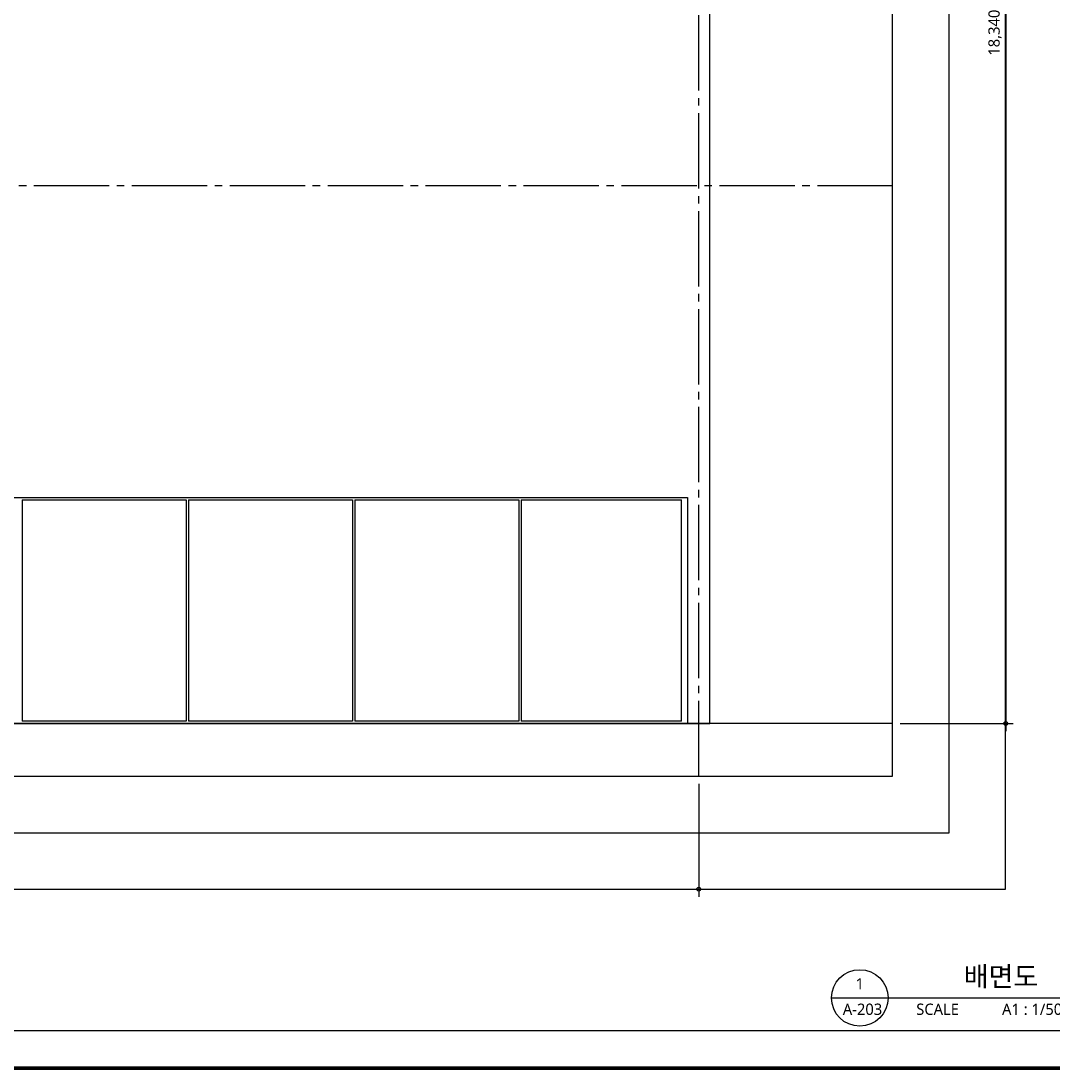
# Model space of a CAD drawing. Header units: millimetres. Extents: x 2135 to 254135, y 1035 to 90135.
# Drawn here: x 106688 to 120388, y 31560 to 45485 of the extents above; entities that cross this region are included whole.
import ezdxf
from ezdxf.enums import TextEntityAlignment as Align

# ---------------------------------------------------------------- set-up
doc = ezdxf.new("R2010")
doc.units = ezdxf.units.MM
doc.linetypes.add('CEN3', pattern=[26, 20, -2, 2, -2])
doc.linetypes.add('CENTER2', pattern=[28.575, 19.05, -3.175, 3.175, -3.175])
doc.layers.get('Defpoints').update_dxf_attribs({"color": 157})
for name, color, linetype in [('A-01-CNTL', 1, 'CENTER2'), ('A-02-ELEV', 2, 'Continuous'), ('A-04-FRAME', 4, 'Continuous'), ('A-07-DIM', 7, 'Continuous'), ('form_TED.A', 40, 'Continuous'), ('TEXT1_TED.A', 2, 'Continuous'), ('TEXT2_TED.A', 3, 'Continuous'), ('TITLE_TED.A', 6, 'Continuous'), ('WA2(가벽)_TED.A', 7, 'Continuous')]:
    doc.layers.add(name, color=color, linetype=linetype)
doc.styles.add('맑은고딕', font='malgun.ttf')
doc.dimstyles.new('HR-100', dxfattribs={"dimscale": 120, "dimtxt": 3, "dimasz": 1, "dimexe": 2, "dimexo": 2, "dimgap": 1, "dimtad": 1, "dimdec": 0, "dimdsep": 46, "dimlunit": 6, "dimtxsty": '맑은고딕', "dimblk": 'DIMDOT', "dimcen": 2.5, "dimdle": 1.5, "dimclrd": 7, "dimclrt": 3, "dimadec": 0, "dimazin": 0, "dimtfac": 1, "dimtdec": 0, "dimtix": 1, "dimtmove": 2, "dimatfit": 3, "dimfxl": 1, "dimtvp": 1, "dimtolj": 1, "dimtzin": 0, "dimlwd": -1, "dimarcsym": 0})

# ---------------------------------------------------------------- blocks, each defined once
blk = doc.blocks.new('FORM_TED.A')
at = {"layer": 'Defpoints', "color": 143, "ltscale": 100, "true_color": 0x7aafdf}
for points in [[(12, 13.5), (355, 13.5), (355, 283.5), (12, 283.5)], [(30.75, 32.25), (336.25, 32.25), (336.25, 264.75), (30.75, 264.75)], [(38.25, 39.75), (328.75, 39.75), (328.75, 257.25), (38.25, 257.25)], [(45.75, 47.25), (321.25, 47.25), (321.25, 249.75), (45.75, 249.75)]]:
    blk.add_lwpolyline(points, close=True, dxfattribs=at)
at = {"layer": 'form_TED.A', "ltscale": 30, "const_width": 0.5}
blk.add_lwpolyline([(407, 8.5), (7, 8.5), (7, 288.5), (407, 288.5)], close=True, dxfattribs=at)
blk = doc.blocks.new('DIMDOT')
blk.add_line((-2, 0), (2, 0))
blk.add_circle((0, 0), 0.5)
blk = doc.blocks.new('*D227')
at = {"layer": 'A-07-DIM', "color": 0, "lineweight": -2, "ltscale": 50, "transparency": 16777216}
for p, q in [((93285, 35360), (93285, 33860)), ((115685, 35360), (115685, 33860))]:
    blk.add_line(p, q, dxfattribs=at)
at = {"layer": 'A-07-DIM', "color": 7, "ltscale": 50, "transparency": 16777216}
blk.add_line((93335, 33960), (115635, 33960), dxfattribs=at)
at = {"layer": 'Defpoints', "color": 0, "ltscale": 50, "transparency": 16777216}
for p in [(93285, 35460, 0), (115685, 35460), (115685, 33960)]:
    blk.add_point(p, dxfattribs=at)
at = {"layer": 'A-07-DIM', "color": 7, "ltscale": 50, "transparency": 16777216, "xscale": 50, "yscale": 50, "zscale": 50, "rotation": 180}
blk.add_blockref('DIMDOT', (93285, 33960), dxfattribs=at)
at = {"layer": 'A-07-DIM', "color": 7, "ltscale": 50, "transparency": 16777216, "xscale": 50, "yscale": 50, "zscale": 50}
blk.add_blockref('DIMDOT', (115685, 33960), dxfattribs=at)
at = {"layer": 'A-07-DIM', "color": 3, "ltscale": 50, "transparency": 16777216, "insert": (104485, 34100), "char_height": 150, "attachment_point": 5, "style": '맑은고딕'}
blk.add_mtext('\\A1;22,400', dxfattribs=at)
blk = doc.blocks.new('*D318')
at = {"layer": 'A-07-DIM', "color": 0, "lineweight": -2, "transparency": 16777216}
for p, q in [((90810, 39160), (91560, 39160)), ((118160, 36160), (91360, 36160))]:
    blk.add_line(p, q, dxfattribs=at)
at = {"layer": 'A-07-DIM', "color": 7, "transparency": 16777216}
blk.add_line((91460, 39110), (91460, 36210), dxfattribs=at)
at = {"layer": 'Defpoints', "color": 0, "transparency": 16777216}
for p in [(90710, 39160), (91460, 36160), (118260, 36160)]:
    blk.add_point(p, dxfattribs=at)
at = {"layer": 'A-07-DIM', "color": 7, "transparency": 16777216, "xscale": 50, "yscale": 50, "zscale": 50}
for p, rotation in [((91460, 39160), 90), ((91460, 36160), 270)]:
    blk.add_blockref('DIMDOT', p, dxfattribs=dict(at, rotation=rotation))
at = {"layer": 'A-07-DIM', "color": 3, "transparency": 16777216, "insert": (91320, 37660), "char_height": 150, "attachment_point": 5, "rotation": 90, "style": '맑은고딕'}
blk.add_mtext('\\A1;3,000', dxfattribs=at)
blk = doc.blocks.new('*D245')
at = {"layer": 'A-07-DIM', "color": 0, "lineweight": -2, "transparency": 16777216}
for p, q in [((118360, 54500), (119860, 54500)), ((118360, 36160), (119860, 36160))]:
    blk.add_line(p, q, dxfattribs=at)
at = {"layer": 'A-07-DIM', "color": 7, "transparency": 16777216}
blk.add_line((119760, 54450), (119760, 36210), dxfattribs=at)
at = {"layer": 'Defpoints', "color": 0, "transparency": 16777216}
for p in [(118260, 54500), (118260, 36160), (119760, 36160)]:
    blk.add_point(p, dxfattribs=at)
at = {"layer": 'A-07-DIM', "color": 7, "transparency": 16777216, "xscale": 50, "yscale": 50, "zscale": 50}
for p, rotation in [((119760, 54500), 90), ((119760, 36160), 270)]:
    blk.add_blockref('DIMDOT', p, dxfattribs=dict(at, rotation=rotation))
at = {"layer": 'A-07-DIM', "color": 3, "transparency": 16777216, "insert": (119619, 45330), "char_height": 150, "attachment_point": 5, "rotation": 90, "style": '맑은고딕'}
blk.add_mtext('\\A1;18,340', dxfattribs=at)

msp = doc.modelspace()

# ---------------------------------------------------------------- linework, layer by layer
at = {"layer": 'A-01-CNTL', "linetype": 'CEN3', "ltscale": 50}
for p, q in [((115684.6, 35462, 0), (115684.6, 55712, 0)), ((118259.6, 43295), (90709.6, 43295)), ((118259.6, 36160.4), (90709.6, 36160.4))]:
    msp.add_line(p, q, dxfattribs=at)
at = {"layer": 'A-02-ELEV'}
for p, q in [((115834.6, 36160.4), (115834.6, 46010.4)), ((93134.6, 36160.4), (115834.6, 36160.4))]:
    msp.add_line(p, q, dxfattribs=at)
at = {"layer": 'A-04-FRAME', "ltscale": 100}
for p, q in [((104434.6, 39160.4), (115534.6, 39160.4)), ((106702.6, 39130.4), (108880.6, 39130.4)), ((106702.6, 39130.4), (106702.6, 36190.4)), ((108880.6, 39130.4), (108880.6, 36190.4)), ((108910.6, 39130.4), (111088.6, 39130.4)), ((108910.6, 39130.4), (108910.6, 36190.4)), ((111088.6, 39130.4), (111088.6, 36190.4)), ((111118.6, 39130.4), (113296.6, 39130.4)), ((111118.6, 39130.4), (111118.6, 36190.4)), ((113296.6, 39130.4), (113296.6, 36190.4)), ((113326.6, 39130.4), (115454.6, 39130.4)), ((113326.6, 39130.4), (113326.6, 36190.4)), ((115454.6, 36190.4), (115454.6, 39130.4)), ((115534.6, 39160.4), (115534.6, 36160.4)), ((115534.6, 36160.4), (104434.6, 36160.4)), ((108880.6, 36190.4), (106702.6, 36190.4)), ((111088.6, 36190.4), (108910.6, 36190.4)), ((113296.6, 36190.4), (111118.6, 36190.4)), ((115454.6, 36190.4), (113326.6, 36190.4))]:
    msp.add_line(p, q, dxfattribs=at)
at = {"layer": 'TITLE_TED.A', "color": 4}
msp.add_line((117447.7, 32517.1), (121572.7, 32517.1), dxfattribs=at)
msp.add_circle((117822.7, 32517.1), 375, dxfattribs=at)

# ---------------------------------------------------------------- block references
at = {"layer": 'WA2(가벽)_TED.A', "xscale": 100, "yscale": 100, "zscale": 100}
msp.add_blockref('FORM_TED.A', (86134.6, 30735.4), dxfattribs=at)

# ---------------------------------------------------------------- texts
at = {"layer": 'TEXT1_TED.A', "linetype": 'ByBlock', "style": '맑은고딕'}
msp.add_text('배면도', height=262.5, dxfattribs=at).set_placement((119697.7, 32592.1), align=Align.BOTTOM_CENTER)
at = {"layer": 'TEXT2_TED.A', "style": '맑은고딕'}
msp.add_text('1', height=150, dxfattribs=at).set_placement((117822.7, 32704.6), align=Align.MIDDLE_CENTER)
msp.add_text('A-203', height=150, dxfattribs=at).set_placement((117597.7, 32367.1), align=Align.MIDDLE_LEFT)
msp.add_text('SCALE', height=150, dxfattribs=at).set_placement((118572.7, 32292.1))
msp.add_text('A1 : 1/50   A3 : 1/100', height=150, dxfattribs=at).set_placement((121572.7, 32292.1), align=Align.RIGHT)

# ---------------------------------------------------------------- dimensions: what is measured, and where the dimension line sits
at = {"layer": 'A-07-DIM'}
for base, p1, picture, middle in [((119759.6, 36160.4), (118259.6, 54500.4), '*D245', (119619.2, 45330.4)), ((91459.6, 36160.4), (90709.6, 39160.4), '*D318', (91319.6, 37660.4))]:
    dim = msp.add_linear_dim(base=base, p1=p1, p2=(118259.6, 36160.4), angle=90, dimstyle='HR-100', override={"dimscale": 50}, dxfattribs=at)
    dim.commit()
    dim.dimension.update_dxf_attribs({"geometry": picture, "text_midpoint": middle})
at = {"layer": 'A-07-DIM', "ltscale": 50}
dim = msp.add_linear_dim(base=(115684.6, 33960.4), p1=(93284.6, 35460.4, 0), p2=(115684.6, 35460.4), dimstyle='HR-100', override={"dimscale": 50}, dxfattribs=at)
dim.commit()
dim.dimension.update_dxf_attribs({"geometry": '*D227', "text_midpoint": (104484.6, 34100.4)})

doc.saveas('drawing.dxf')
